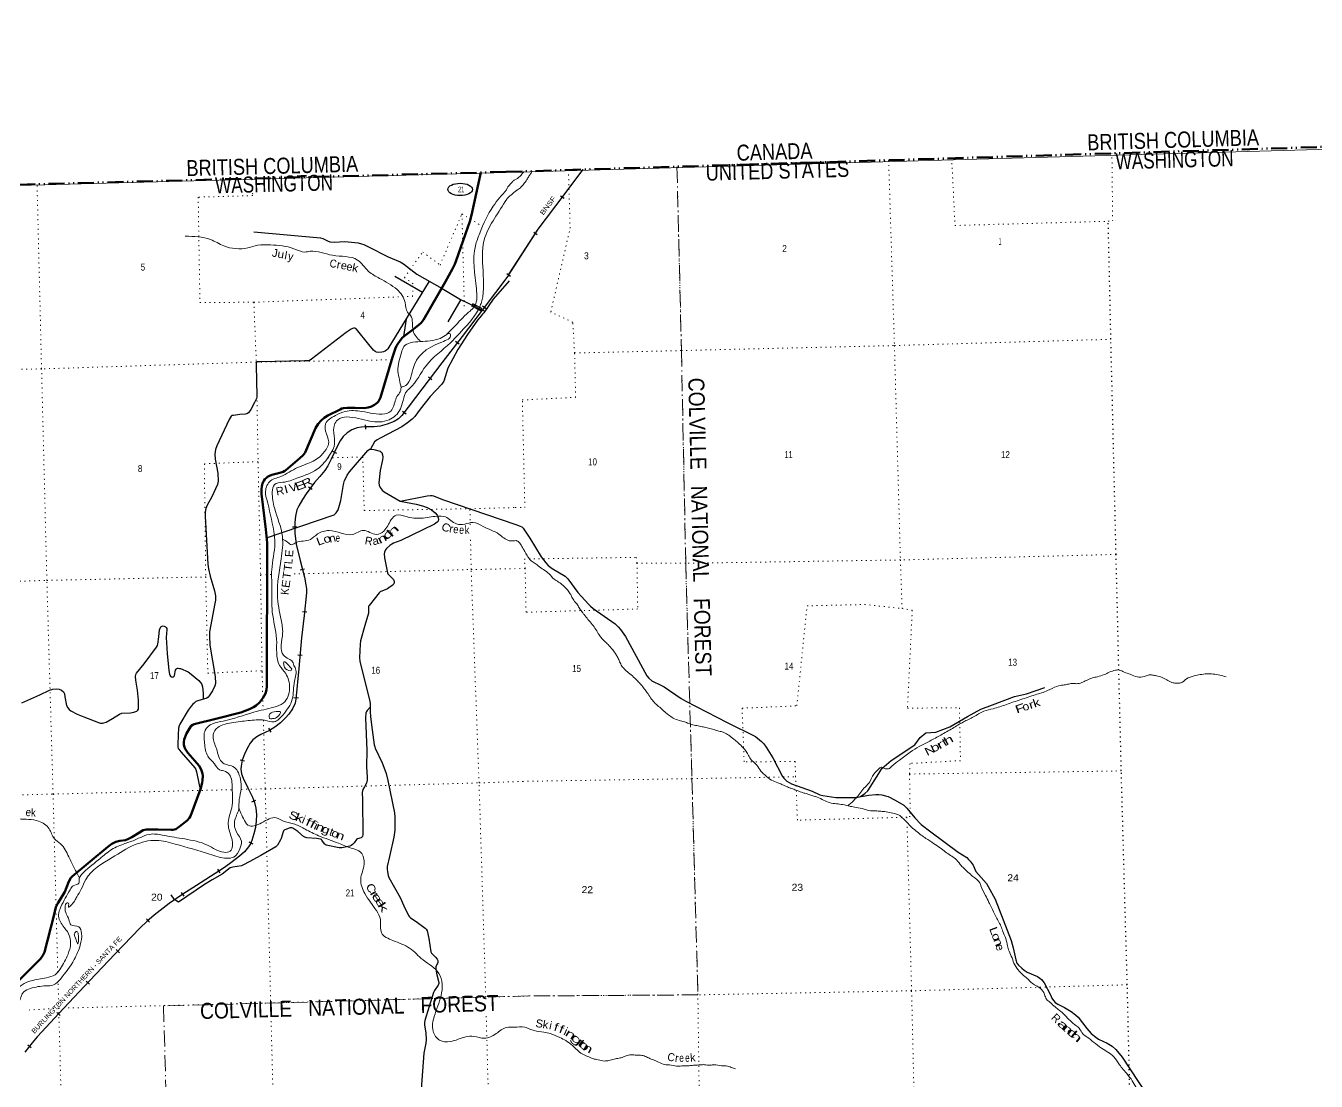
# Model space of a CAD drawing. Header units: feet. Extents: x 485078 to 733631, y 372822 to 564222.
# Drawn here: x 594323 to 626577, y 537221 to 563612 of the extents above; entities that cross this region are included whole.
import ezdxf
from ezdxf.enums import TextEntityAlignment as Align

# ---------------------------------------------------------------- set-up
doc = ezdxf.new("R2010")
doc.units = ezdxf.units.FT
doc.header["$LTSCALE"] = 80
for name, pattern in [('DASH_DOUBLE_DOT', [9.2, 5, -1.2, 0.3, -1.2, 0.3, -1.2]), ('DOT_DASHED', [7.7, 5, -1.2, 0.3, -1.2]), ('DOTTED', [1.5, 0.3, -1.2])]:
    doc.linetypes.add(name, pattern=pattern)
for name, color, linetype, lineweight in [('10', 7, 'DASH_DOUBLE_DOT', 60), ('17', 7, 'Continuous', 25), ('23', 7, 'Continuous', 70), ('29', 7, 'Continuous', 25), ('31', 7, 'Continuous', 13), ('34', 7, 'Continuous', 25), ('39', 7, 'Continuous', 13), ('4', 7, 'Continuous', 13), ('41', 7, 'Continuous', 13), ('44', 7, 'DOT_DASHED', 13), ('6', 7, 'DOTTED', 25), ('7', 7, 'DOTTED', 13)]:
    doc.layers.add(name, color=color, linetype=linetype, lineweight=lineweight)

msp = doc.modelspace()

# ---------------------------------------------------------------- linework, layer by layer
at = {"layer": '10'}
for q in [(636632.78, 560885.48), (576017.77, 559160.43)]:
    msp.add_line((606327.52, 559958.31), q, dxfattribs=at)
at = {"layer": '17'}
msp.add_ellipse((605180.2, 559520.02), major_axis=(309.24, -1), ratio=0.500121, dxfattribs=at)
at = {"layer": '23'}
for points in [[(605697.01, 559941.71), (605466.05, 558876.74), (605417.97, 558721.49), (605082.25, 557744.07), (605047.26, 557655.46), (604991.23, 557534.95), (604801.21, 557203.6)], [(604801.21, 557203.6), (604261.65, 556262.77), (604204.36, 556187.78), (604140.25, 556125.66), (603980.11, 555999.58), (603780.14, 555852.11), (603734.07, 555812.08), (603701.84, 555774.13), (603618.4, 555658.39), (603589.95, 555612.85), (603562.46, 555548.24), (603490.04, 555325.47), (603187.63, 554314.6), (603168.03, 554266.6), (603139.58, 554221.06), (603109.24, 554183.11), (603042.87, 554137.57), (602965.47, 554095.63), (602877.89, 554065.47), (602830.48, 554055.98), (602776.67, 554051.74), (602558.07, 554059.63), (602470.22, 554058.88)], [(602470.22, 554058.88), (602357.94, 554057.93), (602266.33, 554049.33), (602226.51, 554039.84), (602181.09, 554020.46), (601870.06, 553867.77), (601784.67, 553812.15), (601707.85, 553743.66), (601629.17, 553654.66), (601567.82, 553551.35), (601302.39, 552940.38), (601256.55, 552877.64), (601175.04, 552799.05), (600825.8, 552499.5), (600799.54, 552481.07), (600759.72, 552460.2), (600676.15, 552430.41), (600473.38, 552380.51), (600415.32, 552360.15), (600365.29, 552334.97), (600336.84, 552312.2), (600297.97, 552273.3), (600273.36, 552234.59), (600254.36, 552206.89), (600241.08, 552170.84), (600224.57, 552103.62), (600218.33, 552013.35), (600218.12, 551907.04), (600322.69, 551017.19), (600354.61, 550682.02), (600349.17, 547095.12), (600339.42, 547008.93), (600315.03, 546916.76), (600244.42, 546797.66), (600163.33, 546689.07), (600079.89, 546616.96), (600011.62, 546575.22), (599910.7, 546520.82), (599694.55, 546443.75), (599102.95, 546291.73)], [(599102.95, 546291.73), (598532.44, 546145.14), (598496.82, 546129.75), (598460.44, 546104.64), (598411.14, 546043.92), (598340.93, 545914.9), (598282.19, 545766.89), (598273.66, 545701.3), (598274.01, 545641.68), (598280.29, 545601.82), (598304.95, 545531.61), (598369.42, 545432.94), (598550.72, 545232.56), (598655.76, 545104.68), (598704.57, 545016.3), (598739.2, 544914.93), (598750.57, 544854.21), (598742.99, 544744.16), (598730.5, 544678.93), (598686.57, 544519.75), (598436.98, 543850.52), (598411.15, 543804.91), (598359.2, 543743.01), (598167.44, 543591.73), (598069.81, 543524.08), (598001.54, 543508.9), (597959.6, 543506.8), (597629.7, 543517.56), (597340.68, 543513.31), (597258.19, 543501.31), (597164.82, 543441.44), (596976.16, 543322.64), (596890.3, 543281.21), (596812.42, 543251.13), (596674.12, 543228.08), (596575.19, 543203.82), (596476.91, 543152.18), (596374.59, 543078.6), (595489.82, 542348.62), (595451.01, 542304.02), (595396.76, 542210.29), (595296.99, 541954.35), (595183.11, 541766.84), (595121.05, 541670.26), (595077.49, 541573.49), (595027.05, 541359.45), (594790.54, 540447.65), (594751.28, 540366.7), (594688.14, 540282.74), (594513.18, 540109.67), (594035.86, 539624.22)]]:
    msp.add_lwpolyline(points, dxfattribs=at)
at = {"layer": '29'}
for p, q in [((603548.97, 557350.52), (604237.86, 556947.3)), ((605193.59, 556769.32), (604874.55, 556210.95)), ((603829.51, 556277.83), (603767.42, 555842.73))]:
    msp.add_line(p, q, dxfattribs=at)
for points in [[(600023.76, 558456.19), (601688.37, 558307.03), (601749.82, 558292.01), (601797.29, 558270.71), (601865.62, 558234.38), (601925.42, 558213.01), (602034.33, 558204.46), (602296.79, 558216.89), (602633.9, 558184.22), (602713.42, 558163.86), (602776.42, 558141.42), (602889.99, 558088.45), (603377.72, 557837.48), (603681.88, 557705.49), (603766.07, 557656.49), (604100.02, 557403.06), (604730.89, 557042.9)], [(604408.45, 557226.98), (603375.47, 555533.47), (603343.39, 555505.53), (603304.95, 555477.75), (603266.51, 555460.66), (603218.23, 555447.89), (603129.84, 555441.43), (603091.4, 555447.84), (603051.6, 555467.32), (603012.39, 555499.12), (602896.37, 555638.92), (602589.55, 556022.67), (602572.06, 556036.38), (602546.84, 556050.45), (602522.28, 556051.52), (602491.32, 556046.18), (602456.89, 556028.97), (602329.92, 555946.3), (601463.39, 555278.16), (601429.45, 555253.91), (601384.46, 555232.95), (601291.45, 555230.05), (600171.51, 555210.27), (600093.14, 555206.36), (600081.83, 555190.87), (600079.41, 555171.47), (600081.83, 555122.97), (600100.52, 554352.63), (600096.34, 554324.88), (600087.8, 554290.69), (600040.9, 554188.92), (599951.25, 554014.22), (599885.99, 553930.61), (599849.39, 553905.96), (599815.52, 553896.42), (599669.56, 553894.64), (599510.41, 553869.74), (599469.57, 553864.37), (599452.48, 553851.55), (599404.37, 553765.41), (599099, 553112.68), (599065.95, 553016), (599053.14, 552956.17), (599051, 552898.47), (599059.02, 552775.44), (599122.77, 552423), (599130.02, 552225.34), (599111.41, 552141.26), (598975.28, 551835.62), (598859.88, 551623.79), (598824.61, 551541.71), (598808.62, 551452.84), (598806.65, 551340.75), (598876.51, 550152.36), (598891.91, 550036.06), (598934.75, 549846.32), (599041.3, 549485.02), (599065.55, 549358.18), (599060.61, 549247.53), (599049.93, 549168.47), (598915.39, 548456.87), (598911.03, 548351.51), (598922.22, 548125.09), (599058.34, 547339.49), (599061.74, 547167.5), (599045.65, 547104.19), (598986.51, 546985.11), (598907.91, 546853.11), (598884.42, 546827.46), (598844.47, 546802.8), (598619.61, 546735.58), (598572.63, 546712.07), (598527.78, 546677.88), (598500.02, 546650.1), (598457.31, 546596.68), (598384.39, 546497.83), (598176.49, 546151.12), (598157.27, 546110.52), (598137.36, 546049.26), (598130.52, 545881.02), (598122.04, 545628.65), (598125.93, 545577.2), (598134.85, 545543.17), (598147.66, 545519.66), (598196.5, 545457.79), (598385.43, 545244.66), (598549.2, 545059.13), (598571.56, 545016.42), (598590.78, 544956.58), (598603.55, 544876.48), (598684.09, 544510.77)], [(606401.87, 557232.85), (606006.6, 556778.51), (605772.55, 556434.02), (605739.21, 556398.18), (605671.07, 556317.68), (605617.61, 556254.98), (605366.48, 555891.27), (605123.16, 555517.72), (604874.82, 555046.84), (604769.6, 554723.89), (604718.67, 554652.88), (604433.3, 554345.59), (604178.09, 554028.38), (604045.98, 553842.99), (603979.56, 553775.58), (603866.6, 553680.58), (603718.3, 553585.74), (603200.63, 553309.45), (603106.35, 553261.74), (603068.99, 553235.02), (603041.94, 553205.61), (602940.97, 553028.64)], [(604730.96, 557040.87), (605190.95, 556770.87), (605800.2, 556474.72)], [(600342.52, 550808.99), (602034.44, 551384.44), (602083.45, 551430.39), (602127.77, 551506.62), (602195.21, 551743.44), (602263.75, 552138.2), (602292.73, 552242.42), (602318.36, 552297.98), (602356.79, 552374.91), (602413.65, 552456.39), (602872.53, 552992.13), (602915.23, 553021.33), (602947.27, 553027.74), (603023.6, 553016.79), (603180.81, 552974.82), (603199.26, 552961.5), (603220.61, 552937.99), (603239.83, 552884.57), (603248.37, 552826.87), (603240.29, 552757.9), (603177.91, 552488.84), (603147.15, 552180.21), (603154.41, 552123.82), (603184.31, 552063.99), (603230.22, 552003.09), (603277.55, 551961.32), (603681.78, 551726.13)], [(603683.81, 551726.19), (604079.08, 551646.63), (604238.19, 551607.75), (604359, 551565.73), (604462.42, 551505.18), (604554.24, 551432.53), (604603.36, 551374.83), (604630.24, 551310.46), (604641.8, 551263.71), (604630.9, 551225.45), (604607.63, 551199.6), (604536.04, 551151.82), (603694.51, 550744.59), (603516.54, 550674.61), (603468.33, 550649.34), (603419.21, 550615.15), (603342.56, 550541.98), (603314.57, 550506.17), (603292.15, 550449.54), (603284.68, 550405.73), (603287.06, 550311.58), (603365.93, 549929.22), (603375.97, 549909.42), (603383.98, 549896.07), (603500.1, 549783.32), (603513.71, 549764.11), (603522.79, 549742.21), (603527.59, 549720.31), (603527.06, 549697.34), (603523.32, 549661.54), (603517.98, 549646.58), (603504.88, 549631.62), (603482.74, 549612.39), (603397.32, 549554.69), (603366.17, 549536.46), (603184.31, 549456.93), (603171.5, 549448.39), (603158.8, 549435.25), (602901.89, 549116.62), (602894.41, 549104.87), (602890.39, 549087.28), (602892.28, 548958.49), (602885.44, 548923.15), (602793.93, 548614.77), (602691, 548229.26), (602679.09, 548147.79), (602661.1, 547816.84), (602670.36, 547718.33), (602920.45, 546721.45), (602929.11, 546649.01), (602926.98, 546467.37), (602934.78, 546331.13), (602983.81, 546011.11)], [(603683.81, 551726.19), (604357.84, 551859.26), (604438.93, 551868.46), (604478.44, 551865.26), (604509.8, 551855.6), (604739.46, 551763.1), (606569.39, 551144.7)], [(606569.39, 551144.7), (606682.29, 551103.45), (606718.6, 551079.94), (606752.77, 551045.75), (606922.93, 550803.24), (607203.72, 550336.04), (607318.68, 550184.57), (607380.61, 550118.33), (607478.46, 550044.51), (607803.44, 549849.07), (607837.61, 549819.16), (607872.41, 549781.82), (608118.86, 549441.69), (608386.44, 549146.03), (608441.96, 549099.02), (608508.76, 549039.64), (609054.22, 548660.54), (609131.73, 548584.02), (609187.26, 548515.64), (609312.8, 548342.68), (609579.04, 547849.91)], [(595772.59, 546333.42), (596143.48, 546186.37), (596188.33, 546175.69), (596238.44, 546173.96), (596275.89, 546179.96), (596329.28, 546199.19), (596493.97, 546288.73), (596668.82, 546400.07), (596726.67, 546421.05), (596943.03, 546429.4), (597025.45, 546447.08), (597095.93, 546474.86), (597127.14, 546497.54), (597140.77, 546526.14), (597143.63, 546745.01), (597115.43, 546997.26), (597073.2, 547245.05), (597064.97, 547341.38), (597071.37, 547388.39), (597087.88, 547421.61), (597278.77, 547660.01), (597593.56, 548078.17), (597613.79, 548119.22), (597622.33, 548149.14), (597650.25, 548334.92), (597666.95, 548511.54), (597679.99, 548550.88), (597701.35, 548578.66), (597733.38, 548600.03), (597752.6, 548604.31), (597777.55, 548599.81), (597812.39, 548582.94), (597835.39, 548563.03), (597844.43, 548542.34), (597844.43, 548514.56), (597830.97, 548317.93), (597855.87, 547913.75), (597895.49, 547491.77), (597918.1, 547398.02), (597926.1, 547372.9), (597941.59, 547348.87), (597965.39, 547329.82), (597990.17, 547326.96), (598007.79, 547331.77), (598027.54, 547346.19), (598037.18, 547364.31), (598065.21, 547502.8), (598080.93, 547526.76), (598098.01, 547538.51), (598118.3, 547547.06), (598133.25, 547547.06), (598167.15, 547544.25), (598187.7, 547538.51), (598384.17, 547455.17), (598417.62, 547434.14), (598644.35, 547242.36), (598683.68, 547201.42), (598696.5, 547183.25), (598721.05, 547138.38), (598738.38, 547085.17), (598755.49, 546927.75), (598760.31, 546775.22)], [(609579.04, 547849.91), (609846.08, 547355.64), (609894.11, 547299.73), (609969.31, 547235.05), (610215.78, 547117.07), (610278.5, 547081.76), (610705.61, 546786.87), (610817.82, 546720.07), (611852.19, 546189.81), (612561.31, 545837.75), (612663.88, 545759.01), (612715.13, 545716.27), (612770.65, 545656.43), (612829.99, 545576.48), (612993.61, 545306.64), (613236.19, 544835.85), (613268.34, 544799.02), (613347.24, 544724.73), (613460.26, 544654.53), (613975.43, 544473.2), (614169.41, 544380.69), (614244.13, 544361.39), (614569.4, 544314.47), (614723.59, 544311.24), (615041.78, 544315.51), (615110.86, 544323.11), (615393.72, 544372.92), (615570.32, 544389.24), (615644, 544390.31), (615718.99, 544380.53), (615814.84, 544360.39), (615882.11, 544337.95), (616054.36, 544246.82), (616266.5, 544119.98), (616348.72, 544048.4), (616545.27, 543806.87), (616704.86, 543635.97), (616943.25, 543455.35), (617632.14, 542947.68), (617841.46, 542811.12), (617890.58, 542766.25), (617927.1, 542726.94), (617999.49, 542623.07), (618070.52, 542467.1), (618332.63, 542165.77), (618377.58, 542090.9), (618551.3, 541768.6), (618949.22, 540742.54), (619006.42, 540552.39)], [(615185.39, 544336.23), (615296.97, 544414.88), (615367.46, 544483.87), (615642.27, 544917.37), (615721.07, 545040.94), (615951.41, 545239.95), (616547.46, 545634.59), (616678.8, 545816.97), (616820.23, 545932.76), (617066.72, 545946.05), (617420.29, 546079.01), (617860.75, 546341.63), (618192.11, 546524.97), (618489.11, 546631.4), (619038.67, 546840.02), (619333.65, 546910.09), (619792.28, 547063.74)], [(594226.33, 546678.01), (594675.38, 546883.46), (594917.7, 547002.68), (594997.78, 547025.12), (595083.2, 547029.39), (595153.67, 547020.85), (595215.6, 546999.48), (595262.59, 546958.87), (595286.08, 546907.59), (595300.6, 546830.86), (595343.83, 546615.5), (595369.36, 546557.13), (595407.83, 546512.09), (595449.44, 546481.27), (595603.69, 546400.39), (595772.59, 546333.42)], [(602928.21, 546572.35), (602852.81, 546490.7), (602835.15, 546463.1), (602820.2, 546420.36), (602812.16, 546303.25), (602845.83, 545492.39), (602842.4, 545087.38), (602858.64, 544813.4), (602859.19, 544747.74), (602839.42, 544674.5), (602785.47, 544581.6), (602749.73, 544518.51), (602733.23, 544440.38), (602736.89, 544260.3), (602746.24, 543385.97), (602735.85, 543339.99), (602723.03, 543320.76), (602708.21, 543307.92), (602614.12, 543284.43), (602590.14, 543263.98), (602533.97, 543183.38), (602490.26, 543136.98), (602458.23, 543115.61), (602419.21, 543099.05), (602223.32, 543057.92), (602182.75, 543055.78), (602157.34, 543056.98), (601834.66, 543126.3), (601808.5, 543137.52), (601791.9, 543153.61), (601724.68, 543249.17), (601712.4, 543263.6), (601690.92, 543274.15), (601591.29, 543287.44), (601346.16, 543309.55), (601319.46, 543314.89), (601294.58, 543323.31), (601267.14, 543337.33), (601124.12, 543464.1), (601000.21, 543546.74), (600970.85, 543557.96), (600955.07, 543560.39), (600929.21, 543557.96), (600908.38, 543551.02), (600795.2, 543508.28), (600778.65, 543498.13), (600765.28, 543479.93), (600752.49, 543454.86), (600708.72, 543291.38), (600693.34, 543257.16), (600610.48, 543124.7), (600594.47, 543105.46), (600569.31, 543081.45), (600197.45, 542868.13), (599904.89, 542707.74), (599766.41, 542627.33), (599711.69, 542606.94), (599497.34, 542571.77), (599432, 542552.2), (599231.41, 542400.14), (598979.32, 542254.65), (598790.26, 542138.25), (598140.67, 541696.91), (598050.52, 541754.39), (598030.23, 541774.69), (597953.08, 541877.33)], [(602983.81, 546011.11), (603033.76, 545631.84), (603043.38, 545581.63), (603054.59, 545549.1), (603232.32, 545177.73), (603274.01, 545073.04), (603327.4, 544914.91), (603375.68, 544740.56), (603540.95, 543931.91), (603550.33, 543824.49), (603545.22, 543500.25), (603525.57, 543325.73), (603417.49, 542836.68), (603358.39, 542592), (603355.15, 542525.83), (603360.49, 542452.1), (603376.51, 542363.42), (603393.43, 542315.66), (603680.41, 541817.91), (603774.22, 541604.02), (603887.96, 541366.54), (603911.45, 541334.49), (603941.55, 541305.23), (604080.13, 541212.1), (604308.66, 541048.14), (604332.15, 541020.36), (604352.63, 540981.16), (604393.14, 540787.99), (604446.4, 540457.28), (604463.28, 540425.61), (604565.77, 540321.31), (604603.36, 540274.58), (604622.58, 540236.12), (604618.31, 540189.1), (604573.46, 540084.39), (604570.21, 540052.17), (604569.19, 540020.29), (604597.82, 539882.91), (604644.33, 539691.94), (604645, 539664.49), (604626.34, 539620.56), (604538.22, 539489.26), (604514.57, 539441.15), (604300.1, 538742.41), (604287.29, 538682.58), (604287.06, 538630.76), (604319.92, 538423.19), (604332.14, 538259.47), (604325.81, 538172.32), (604269.05, 537917.59), (604204.2, 537020.84)], [(619006.42, 540552.39), (619073.66, 540253.23), (619095.01, 540176.3), (619137.73, 540120.74), (619223.15, 540043.81), (619278.67, 540001.07), (619351.2, 539950.77), (619611.81, 539838.66), (619671.61, 539800.2), (619710.8, 539764.66), (619778.38, 539680.53), (619935.03, 539377.97), (619966.31, 539295.88), (620011.15, 539238.18), (620056.23, 539192.75), (620122.2, 539148.43), (620288.56, 539060.57), (620451.07, 538964.66), (620562.11, 538883.45), (620629.98, 538817.83), (620842.09, 538540.14), (620952.92, 538415.47), (621034.06, 538342.81), (621133, 538270.9), (621354.39, 538171.86), (621478.47, 538094.83), (621572.22, 538013.73), (621728.97, 537819.34), (622528.92, 536603.34)]]:
    msp.add_lwpolyline(points, dxfattribs=at)
at = {"layer": '31'}
for p, q in [((605495.18, 556665.54), (605719.42, 556555.02)), ((605590.72, 556576.65), (605590.89, 556577)), ((605719.42, 556555.02), (605686.25, 556487.75))]:
    msp.add_line(p, q, dxfattribs=at)
msp.add_lwpolyline([(605686.25, 556487.75), (605462.02, 556598.27), (605495.18, 556665.54)], dxfattribs=at)
msp.add_lwpolyline([(605472.73, 556601.9), (605498.81, 556654.82), (605708.7, 556551.38), (605682.61, 556498.46)], close=True, dxfattribs=at)
at = {"layer": '34'}
for p, q in [((607691.99, 559363.99), (607780.41, 559297.54)), ((607017.69, 558453.32), (607108.85, 558390.67)), ((606350.13, 557415.4), (606438.55, 557348.95)), ((605739.32, 556612.06), (605827.74, 556545.6)), ((605067.28, 555724.42), (605155.01, 555657.06)), ((604387, 554833.35), (604475.2, 554766.61)), ((603742.05, 553976.8), (603830.25, 553910.05)), ((602806.55, 553636.51), (602813.15, 553526.09)), ((601989.66, 552972.62), (602088.9, 552923.76)), ((601390.42, 552086.97), (601479.63, 552021.58)), ((600990.42, 551084.16), (601101.03, 551084.98)), ((601182.54, 550006.78), (601289.86, 550033.56)), ((601235.81, 548966.61), (601345.85, 548955.44)), ((601122.37, 547886.21), (601232.52, 547876.2)), ((601025.57, 546818.56), (601135.69, 546808.19)), ((600391.69, 546044.88), (600449.48, 545950.56)), ((599679.04, 545253.3), (599787.15, 545229.95)), ((599970.66, 544209.67), (600075.09, 544246.11)), ((599898.51, 543203.42), (599999.58, 543158.47)), ((599111.01, 542520.37), (599171.06, 542427.48)), ((598209.86, 541936.92), (598272.21, 541845.56)), ((597337.83, 541280.54), (597410.85, 541197.46)), ((596584.45, 540511.45), (596664.04, 540434.63)), ((595833.77, 539725.95), (595914.38, 539650.21)), ((595102, 538941.85), (595183.04, 538866.58)), ((594370.73, 538131.84), (594459.47, 538065.8))]:
    msp.add_line(p, q, dxfattribs=at)
for points in [[(606397.86, 557388.67), (607127.92, 558529.76), (607779.55, 559387.93), (608174.12, 559907.73), (608251.55, 560017.26)], [(606403.19, 557407.36), (607128.82, 558529.13), (607780.43, 559387.26), (608175.01, 559907.08), (608252.45, 560016.63)], [(606394.44, 557383.48), (606063.79, 556943.55), (605733.14, 556503.62), (605229.53, 555842.23), (604723.24, 555182.89), (604224.55, 554523.87), (603725.41, 553864.34), (603637, 553779.59), (603529.2, 553715.05), (603355.44, 553646.22), (603176.46, 553601.83), (603034.74, 553584.56), (602819.37, 553579.96), (602712.13, 553573.55), (602606.23, 553555.99), (602476.46, 553509.04), (602357.64, 553432.6), (602255.96, 553339.91), (602179.15, 553231.52), (602108.26, 553089.88), (602038.31, 552947.82), (601956.04, 552776), (601872.1, 552604.82), (601800.45, 552493.19), (601668.57, 552342.1), (601536.95, 552190.11), (601332.45, 551911.11), (601236.46, 551765.81), (601146.15, 551610.79), (601100.71, 551509.09), (601060.08, 551351.28), (601044.23, 551190.4), (601046.24, 550920.76), (601079.9, 550652.6), (601183.31, 550239.99), (601286.67, 549825.81), (601325.95, 549629.99), (601338.11, 549531.83), (601338.07, 549433.52), (601280.83, 548869.56), (601217.94, 548305.61), (601148.45, 547541.19), (601076.44, 546776.4), (601054.94, 546675.55), (600990.12, 546533.45), (600898.46, 546400.38), (600818.36, 546307.49), (600688.25, 546185.72), (600549.47, 546074.46), (600414.43, 545991.72), (600197.3, 545890.84), (600093.65, 545831.93), (600000.25, 545755.69), (599933.51, 545675.81), (599856.3, 545543.44), (599792.01, 545400.29), (599734.54, 545251.64), (599702.1, 545101.42), (599700.91, 545025.6), (599718.2, 544910.35), (599753.91, 544797.06), (599873.23, 544559.91), (599990.97, 544325.11), (600038.86, 544187.86), (600072.83, 544046.77), (600087.71, 543886.78), (600082.46, 543726.71), (600060.94, 543564.63), (600025.25, 543403.61), (599973.32, 543237.24), (599937.96, 543157.76), (599892.99, 543081.14), (599789.2, 542953.8), (599668.01, 542846.37), (599479.75, 542703.59), (599288, 542566.68), (598593.05, 542117.33), (598244.45, 541894.42), (597902.33, 541660.98), (597528.56, 541371.99), (597351.29, 541216.21), (597181.95, 541051.85), (596548.74, 540395.84), (595920.88, 539735.11), (595262.87, 539034.84), (594608.68, 538330.45), (594478.43, 538180.72), (594301.46, 537942.93)]]:
    msp.add_lwpolyline(points, dxfattribs=at)
at = {"layer": '34', "lineweight": 13}
msp.add_lwpolyline([(608251.55, 560017.26), (608174.12, 559907.73), (607779.55, 559387.93), (607127.92, 558529.76), (606402.27, 557407.96)], dxfattribs=at)
at = {"layer": '39'}
for points in [[(606338.86, 559513.18), (606371.46, 559580.99), (606409.37, 559625.88), (606451.29, 559674.85), (606485.27, 559709.59), (606545.36, 559758.76), (606609.64, 559793.82), (606687.7, 559863.4), (606747.56, 559934.81), (606771.99, 559971.75)], [(606343.71, 559275.54), (606408.27, 559344.85), (606478.38, 559402.21), (606544.41, 559463.57), (606616.62, 559512.87), (606704.78, 559582.56), (606768.64, 559658.06), (606848.32, 559766.07), (606899.97, 559849.52), (606941.73, 559912.64), (606963.59, 559947.24), (606972.89, 559978.09)], [(606338.86, 559513.18), (606007.09, 559100.75), (605668.44, 558426.94), (605562.55, 558111.32), (605585.36, 557032.4), (605545.57, 556612.73), (605337.12, 556400.57), (604913.27, 555968.34), (604847.65, 555898.41), (604910.06, 555919.69), (604936.95, 555887.73), (604719.39, 555703.92), (603994.15, 555017.66), (603768.64, 554592.75), (603706.37, 554563.37), (603693.43, 554492.29), (603622.51, 554377.72), (603506.32, 554072.06), (603425.31, 553955.31), (603300.56, 553908.7), (602724.33, 553970.07), (602307.28, 553967.11), (602060.05, 553865.26), (601814.33, 553659.43), (601836.99, 553404.66), (601892.11, 553146.37), (601827.36, 553016.52), (601662.71, 552828.72), (601325.63, 552646.99), (601114.42, 552564.54), (600697.02, 552343.01), (600413.8, 552208.75), (600314.87, 551930.14), (600343.95, 551770.09), (600520.28, 550977.31), (600547.8, 550676.04), (600470.26, 550010.58), (600472.43, 549604.62), (600484.7, 548947.71), (600591.55, 548277.19), (600667.82, 547618.31), (600819.24, 547412.24), (600890.9, 547251.42), (600873.82, 546836.02), (600759.17, 546674.16), (600523.98, 546573.09), (600019.86, 546447.33), (599258.09, 546226.66), (598986.62, 546158.76), (598808.52, 545996.05), (598791.82, 545675.83), (598872.43, 545349.11), (599037.75, 545159.47), (599163.89, 545009.68), (599271.73, 544981.08), (599415.21, 544882.2), (599481.59, 544559.3), (599474.09, 544059.01), (599409.12, 543835.2), (599382.17, 543638.33), (599469.21, 543291.47), (599488.65, 543105.5), (599434.21, 542975), (599276.74, 542946.08), (598864.6, 543121.53), (598294.81, 543278.19), (597778.89, 543364.86), (597456.27, 543400.04), (597040.27, 543248.83), (596763.95, 543151.83), (596429.45, 542986.94), (596138.59, 542754.14), (595717.98, 542389.28), (595659, 542287.06), (595650.85, 542173.53), (595510.22, 542108.43), (595428.93, 542007.87), (595199.37, 541582.9), (595142.37, 541381.62), (595252.26, 541103.85), (595391.33, 540909.72), (595444.28, 540659.5), (595377.96, 540397.19), (595187.81, 540035.64), (595052.77, 539881.54), (594839.36, 539809.17), (594453.92, 539729.92), (594388.55, 539710.83), (594184.95, 539594.44), (594018.14, 539400.77), (593914.62, 539064.95)], [(606343.71, 559275.54), (606036.77, 558791.42), (605797.97, 558315.67), (605743.72, 557591.87), (605720.22, 556730.88), (605678.88, 556610.3), (605206.98, 555965.08), (604940.43, 555687.32), (604326.67, 555112.24), (603921.3, 554548.69), (603851.56, 554482.75), (603756.51, 554242.23), (603567.7, 553865.26), (603402.87, 553758.56), (602925.05, 553724.31), (602350.07, 553830.26), (602120.38, 553761.67), (602035.51, 553634.73), (602028.75, 553091.93), (601948.55, 552929.22), (601663.2, 552567.51), (601100.84, 552297.02), (600750.21, 552196.07), (600538.54, 552139.93), (600485.12, 551950.73), (600536.53, 551556.71), (600737.32, 550841.16), (600704.52, 550281.73), (600612.78, 549385.19), (600704.68, 548758.97), (600742.96, 548421.43), (600762.62, 547872.99), (600891.83, 547779.95), (600988.26, 547708.64), (601013.61, 547648.31), (601066.29, 547536.14), (601037.2, 547220.9), (600984.31, 546771.02), (600746.34, 546377.02), (600532.31, 546210.76), (600290.67, 546247.27), (600077.87, 546255.92), (599687.71, 546215.06), (599248.39, 546129.66), (599083.28, 546035), (599003.72, 545835.24), (599087.89, 545536.94), (599254.14, 545177.21), (599382.61, 545126.68), (599535.51, 545068.45), (599637.11, 544932.43), (599695.76, 544471.71), (599652.03, 544191.54), (599644.82, 544023.35), (599540.78, 543717.89), (599589.97, 543451.41), (599711.44, 543220.54), (599672.2, 543031.57), (599521.85, 542826.6), (599348.19, 542797.41), (598917.13, 542895.61), (598060.07, 543150.8), (597584.58, 543242.18), (597037.73, 543127.87), (596482.15, 542816.99), (595823.42, 542265.47), (595710.25, 542018.58), (595598.05, 541832.46), (595445.96, 541611.26), (595389.9, 541573.89), (595386.19, 541671.02), (595357.7, 541678.65), (595302.98, 541564.35), (595334.07, 541406.92), (595401.43, 541260.21), (595450.25, 541131.42), (595645.53, 541081.99), (595717.22, 540919.15), (595683.86, 540624.98), (595532.21, 540262.04), (595186.27, 539774.39), (595018.7, 539627.86), (594826.71, 539604.45), (594432.18, 539536.24), (594272.4, 539453.56), (594159.23, 539206.68), (593998.53, 538665.39), (593982.21, 538322.9), (593844.81, 538071.57), (593477.18, 537581.74), (593446.05, 537477.76)], [(598306.06, 558350.12), (598937.34, 558267.37), (599270.21, 558108.84), (599874.58, 558060.08), (600120.56, 558122.86), (600440.39, 558132.18), (601025.31, 558036.53), (601298.13, 557953.95), (601427.43, 557972.28), (601990.15, 557872.21), (602613.94, 557754.92), (602892.27, 557471.97), (603164.68, 557296.23), (603387.65, 557168.29), (603602.99, 557013.89), (603805.01, 556693.23), (603865.96, 556449.21), (603938.23, 556369.41), (604003.71, 555981.7), (604190.58, 555717.48)], [(604845.76, 555895.44), (604683.36, 555796.48), (604427.25, 555733.53), (604188.59, 555715.42)], [(604188.62, 555713.4), (603933.94, 555684.9), (603773.59, 555589.11), (603713.36, 555442.32), (603626.3, 554975.15), (603664.55, 554755.06), (603703.43, 554561.23)], [(588930.79, 553837.86), (588882.67, 553460.43), (588849.73, 553141.96), (588976.05, 552749.18), (589025.36, 552359.18), (589038.06, 551978.69), (589001.03, 551662.19), (589199.08, 551337.41), (589467.76, 551143.4), (589581.46, 550894.18), (589849.85, 550483.49), (590087.07, 550118.85), (590334.62, 549975.11), (590515.91, 549682.46), (590856.95, 549287.14), (591001.74, 549113.35), (591186.88, 548715.47), (591451.17, 548424.18), (591637.33, 548200.45), (591763.88, 547910.95), (591794.71, 547419.39), (591696.37, 547018.85), (591650.06, 546187.86), (591680.61, 545945.37), (591838.9, 545577.41), (592504.25, 544816.87), (592840.52, 544579.42), (593032.97, 544343.65), (593242.7, 544278.25), (593453.53, 544150.11), (593763.93, 543885.91), (594138.41, 543780.71), (594643.67, 543724.24), (594908.26, 543532.18), (595036.1, 543285.22), (595188.18, 543158.13), (595396.41, 542829.47), (595530.75, 542558.31), (595661.09, 542298.25)], [(600737.4, 550777.18), (600865.32, 550701.52), (600965.72, 550634.33), (601078.11, 550692.88), (601257.78, 550726.22), (601435.24, 550769.64), (601615.17, 550904.23), (601903.29, 550989.98), (602202.11, 550926.06), (602484.2, 550892.23), (602765.96, 550994.08), (603085.67, 550894.05), (603268.57, 550974.01), (603457.97, 551262.65), (603583.55, 551378.12), (603827.21, 551341.64), (604210.72, 551299.36), (604600.73, 551348.31), (604809.66, 551329.48), (605090.1, 551157.94), (605294.76, 551151.19), (605500.61, 551193.05), (605757.58, 551089.97), (606147.7, 550899.98), (606407.76, 550736.19), (606581.26, 550737.38)], [(606581.26, 550737.38), (606598.06, 550733.72), (606687.09, 550652.38), (606756.99, 550535.87), (606806.4, 550447.44), (606872.21, 550336.96), (606935.74, 550250.71), (607033.39, 550185.04), (607129.12, 550111.27), (607261.45, 550013.63), (607408.03, 549906.04), (607528.63, 549771.88), (607579.49, 549738.06), (607697.43, 549664.53), (607762.68, 549606.6), (607862.68, 549510.64), (607932.44, 549408.28), (607971.66, 549327.84), (608041.49, 549219.42), (608109.03, 549135.23), (608172.71, 549034.83), (608234.28, 548942.49), (608277.25, 548890.39), (608375.52, 548766.1), (608477.81, 548643.88), (608572.09, 548515.51), (608654.32, 548378.92), (608719.85, 548294.71), (608791.31, 548222.7), (608877.02, 548140.73), (608993.56, 548008.55), (609069.44, 547900.2), (609118.78, 547817.84), (609166.39, 547709.18), (609224.09, 547600.62), (609303.82, 547510.51), (609420.02, 547410.67), (609546.48, 547294.78), (609640.37, 547202.79), (609722.13, 547112.69), (609802.05, 547004.38), (609875.82, 546904.09), (609964.02, 546777.67), (610056.06, 546669.49), (610170.24, 546569.63), (610294.66, 546455.73), (610390.4, 546379.94), (610506.39, 546300.32), (610652.44, 546243.27), (610790.18, 546208.36), (610891.63, 546167), (611027.41, 546126), (611165.07, 546099.18), (611288.6, 546070.19), (611420.26, 546037.24), (611560.02, 546002.36), (611675.52, 545969.23), (611774.84, 545937.95), (611892.72, 545870.49), (611965.99, 545818.71), (612031.18, 545766.85), (612127.03, 545680.95), (612255.6, 545556.99), (612390.92, 545366.38), (612456.71, 545257.92), (612562.8, 545157.97), (612667.37, 545011.51), (612800.15, 544871.42), (612963.04, 544749.85), (613117.27, 544682.78), (613220.72, 544643.46), (613295.82, 544609.9), (613389.18, 544568.45), (613466.28, 544536.93), (613569.68, 544501.65), (613713.69, 544446.6), (613798.81, 544421.23), (613916.37, 544384.09), (614023.81, 544348.86), (614104.88, 544323.45), (614265.31, 544244.31), (614413.38, 544187.27), (614589.46, 544156.82), (614739.15, 544138.22), (614935.57, 544093.84), (615075.25, 544067.04), (615279.71, 544026.79), (615435.72, 543983.99), (615520.56, 543984.91), (615664.13, 543972.3), (615789.43, 543967.59)], [(600973.05, 547532.11), (600861.72, 547647.83), (600779.61, 547711.28), (600773.1, 547620.05), (600898.93, 547488.47), (600955.58, 547491.43), (600973.1, 547532.22)], [(624326, 547334.82), (624004.1, 547400.09), (623840.4, 547406.41), (623676.97, 547386.46), (623525.79, 547354.5), (623336.67, 547279.68), (623202.3, 547185.23), (623117.57, 547174.21), (623071.11, 547173.71), (622969.9, 547192.83), (622713.98, 547323.51), (622586.34, 547358.53), (622487.15, 547377.67), (622376.07, 547374.45), (622277.43, 547341.04), (622103.82, 547329.06), (621931.4, 547395.94), (621779.31, 547450.91), (621651.5, 547502.1), (621562.66, 547497.1), (621405.61, 547446.88), (621276.94, 547386.87), (621113.85, 547334.56), (620970.75, 547302.7), (620836, 547244.63), (620715.38, 547188.75), (620586.37, 547161.07), (620477.23, 547165.96), (620362.28, 547146.53), (620253.39, 547127.16), (620096.17, 547093.12), (619860.91, 546987.47), (619556.95, 546883.11), (619196.57, 546763.98), (618834.22, 546640.79), (618506.04, 546534.15), (618268.32, 546470.93), (618013.19, 546332.73), (617759.98, 546204.65), (617486.92, 546044.01), (617191.69, 545877.07), (616922.55, 545726.58), (616655.33, 545586.22), (616430.49, 545450.36), (616163.88, 545251.38), (615973.57, 545097.7), (615883.34, 545032.03), (615774.1, 545047.03), (615701.08, 545074.54), (615634.95, 545023.29), (615489.29, 544849.87), (615418.05, 544707.58), (615302.26, 544574.92), (615192.45, 544450.41), (615092.81, 544319.95), (615020.89, 544242.34), (614948.89, 544172.83), (614906.85, 544135.98), (614873.23, 544107.58)], [(600407.58, 546367.07), (600425.56, 546409.47), (600584.59, 546464.74), (600686.04, 546454.26), (600623.26, 546337.81), (600492.5, 546287.05), (600411.3, 546297.86), (600408.05, 546368.68)], [(599648.34, 544053.9), (599812.47, 543700.1), (599876.57, 543624.21), (600215.79, 543682.45), (600582.2, 543807.96), (600782.24, 543718.11), (601044.75, 543645.49), (601308.15, 543522.26), (601643.11, 543359.71), (602142.6, 543169.5), (602458.61, 543049.16), (602699.49, 542939.73), (602779.43, 542651.48), (602694.94, 542269.4), (602798.4, 541910.66), (603087.29, 541486.13), (603186.35, 541263), (603214.4, 540931.37), (603497.25, 540737.58), (603917.78, 540546.07), (604252.97, 540253.93), (604649.75, 539914.2), (604729.31, 539648.22), (604701.88, 539362.25), (604532.76, 538839.05), (604502.65, 538474.06), (604666.62, 538245.92), (604928.46, 538211.76), (605325.38, 538329.67), (605517.58, 538340.94), (605785.72, 538294.74), (606077.35, 538410.92), (606342.04, 538563.1), (606522.19, 538568.1), (606797.58, 538570.61), (606923.1, 538523.98)], [(615789.43, 543967.59), (615953.47, 543928.92), (616123.62, 543886.28), (616184.6, 543850.54), (616258.01, 543784.62), (616329.41, 543718.67), (616431.62, 543604.53), (616570.27, 543482.7), (616706.75, 543375), (616822.75, 543293.36), (617013.99, 543166.03), (617180.81, 543054.61), (617305.05, 542958.91), (617433.28, 542867.29), (617561.47, 542779.71), (617680.09, 542641.49), (617765.92, 542547.4), (617872, 542449.48), (617998.4, 542339.64), (618169.77, 542179.75), (618198.85, 542103.24), (618310.45, 541863.86), (618397.09, 541692.94), (618461.04, 541566.26), (618564.28, 541353.07), (618628.19, 541230.44), (618698.31, 541093.71), (618744.08, 540966.84), (618816.64, 540789.71), (618863.03, 540604.21), (618900.8, 540469.16), (618975.28, 540302.16), (619041.74, 540129.01), (619156.53, 539970.53), (619264.75, 539860.5), (619382.95, 539762.71), (619478.88, 539668.72), (619604.92, 539593.25), (619678.15, 539545.52), (619786.84, 539391.02), (619836.59, 539270.25), (619924.27, 539192.35), (620050.74, 539076.45), (620156.62, 538996.72), (620424.01, 538734.76), (620572.76, 538613.04), (620654.3, 538543.16), (620744.66, 538402.61), (620852.57, 538322.9), (621009.42, 538199.25), (621215.04, 538047.81), (621369.6, 537950.41), (621518.31, 537832.73), (621643.37, 537658.19), (621727.35, 537547.9), (621841.93, 537409.64), (621981.17, 537231.2), (622075.84, 537064.42), (622174.24, 536928), (622284.95, 536773.52), (622383.54, 536618.91), (622455.06, 536540.83), (622593.82, 536408.9), (622788.92, 536297.78), (622953.11, 536244.97), (623117.26, 536196.19), (623296.01, 536103.1), (623428.9, 535952.9), (623559.83, 535796.62), (623709.26, 535610.21), (623921.6, 535396.17), (624019.97, 535261.77), (624153.37, 535063.06), (624252.04, 534900.36), (624254.14, 534892.3), (624335.48, 534648.55), (624410.32, 534447.18), (624511.37, 534250.14), (624709.2, 533878.25), (624814.4, 533671.15), (624866.04, 533562.53), (624908.05, 533409.33), (624954.71, 533197.55), (624968.58, 533029.9), (624981.07, 532801.58), (624983.53, 532567.08), (624989.6, 532373.06), (624994.05, 532140.61), (625020.15, 531962.98), (625032.38, 531758.92), (625039.99, 531611.41)], [(595606.15, 540679.96), (595550.59, 540835.4), (595539.09, 540914.19), (595598.95, 540965.8), (595639.35, 540855.09), (595641.29, 540743.75), (595618.54, 540654.28), (595605.94, 540680.39)], [(606923.1, 538523.98), (607028.47, 538489.26), (607271.38, 538443.36), (607433.34, 538410.74), (607670.76, 538310.19), (607823.04, 538237.02), (607985.97, 538111.41), (608102.25, 538003.49), (608228.55, 537903.77), (608360.5, 537842.52), (608492.42, 537785.31), (608632.13, 537754.47), (608790.01, 537725.84), (608896.94, 537739.12), (609031.94, 537772.93), (609150.89, 537796.45), (609259.67, 537825.93), (609352.19, 537865.34), (609487.38, 537880.95), (609624.87, 537870.3), (609750.22, 537861.54), (609861.8, 537816.24), (609983.57, 537762.97), (610101.26, 537713.69), (610253.48, 537646.6), (610411.27, 537626.06), (610589.35, 537597.65), (610767.04, 537605.63), (610906.4, 537609.16), (611047.7, 537620.79), (611178.91, 537630.29), (611287.97, 537633.49), (611429.52, 537620.86), (611524.33, 537634.01), (611712.53, 537603.7), (611827.69, 537602.92), (611957.39, 537563.88), (612062.81, 537528.62)]]:
    msp.add_spline(points, degree=3, dxfattribs=at)
at = {"layer": '4'}
msp.add_lwpolyline([(727552.54, 563611.91), (733631.22, 379550.22), (703073.68, 378562.1), (672514.8, 377616.02), (641954.65, 376711.97), (611393.28, 375849.96), (580830.76, 375029.99), (550267.15, 374252.07), (519702.48, 373516.18), (489136.84, 372822.34), (485083.98, 556942.67), (515396.36, 557630.76), (545707.77, 558360.55), (576018.15, 559132.03), (606327.43, 559945.21), (636635.58, 560800.08), (666942.51, 561696.64), (697248.19, 562634.88)], close=True, dxfattribs=at)
msp.add_lwpolyline([(727552.54, 563611.91), (733631.22, 379550.22), (703073.68, 378562.1), (672514.8, 377616.02), (641954.65, 376711.97), (611393.28, 375849.96), (580830.76, 375029.99), (550267.15, 374252.07), (519702.48, 373516.18), (489136.84, 372822.34), (485083.98, 556942.67), (515396.36, 557630.76), (545707.77, 558360.55), (576018.15, 559132.03), (606327.43, 559945.21), (636635.58, 560800.08), (666942.51, 561696.64), (697248.19, 562634.88)], close=True, dxfattribs=at)
at = {"layer": '44'}
for points in [[(610599.94, 560089.02), (610710.59, 555490.88), (610817.56, 550171.41), (610973.72, 544785.77), (611122.01, 539379.82), (606893.9, 539351.86)], [(606893.9, 539351.86), (597765.38, 539101.72), (597840.95, 536486.06), (595210.54, 536408.46), (595288.36, 533761.36), (595387.08, 528309.11), (598016.98, 528364.29), (598068.15, 525543.44), (603422.72, 525672.99), (603474.58, 523038.42), (607340.58, 523119.22)]]:
    msp.add_lwpolyline(points, dxfattribs=at)
at = {"layer": '6'}
msp.add_lwpolyline([(622461.51, 514306.22), (622364.49, 518106.32), (622253.01, 523470.2), (622131, 528874.41), (621982.96, 534256.1), (621855.19, 539631.94), (621705.5, 544979.25), (621575.3, 550393.47), (621445.47, 555773.33), (621379.81, 558724.03)], dxfattribs=at)
at = {"layer": '7'}
for p, q in [((605224.91, 558908.15), (605284.97, 556577.1)), ((605431.85, 551132.54), (605423.34, 551536.77)), ((606803.79, 550041.26), (606600.05, 550038.28)), ((600191.12, 549883.73), (600470.35, 549890.69)), ((616413.16, 544900.47), (621705.5, 544979.25))]:
    msp.add_line(p, q, dxfattribs=at)
for points in [[(617466.84, 560299.11), (617548.42, 558618.41), (621379.81, 558724.03), (621490.1, 558731.14), (621470.93, 560421.61)], [(608040.4, 555430.01), (607995.91, 556195.68), (607445.62, 556458.66), (607928.49, 558550.02), (607886.12, 560005.99)], [(611720.63, 514006.04), (611667.43, 517876.82), (611509.62, 523228.08), (611420.48, 528580.08), (611193.43, 533983.16), (611122.01, 539379.82), (610973.72, 544785.77), (610817.56, 550171.41), (610710.59, 555490.88), (610599.94, 560089.02)], [(615890.45, 560250.88), (616034.76, 555616.48), (616184.6, 550255.03), (616225.77, 549040.54)], [(595122.11, 539946.09), (595004.58, 544401.15), (594849.15, 549743.07), (594716.9, 555032.77), (594604.08, 559649.7)], [(599993.27, 559428.33), (599994.95, 559365.32), (598631.95, 559327.95), (598675.25, 556690.93), (600020.5, 556699.74), (603989.38, 556844.45), (604002.33, 557163.47), (603784.66, 557316.68), (604244.61, 557954.12), (604677.33, 557629.51), (605224.91, 558908.15), (605735.34, 558594.15)], [(600022.49, 556701.79), (600084.66, 555202.22), (600129.65, 552696.08), (600191.12, 549883.73), (600228.88, 547459.99), (600254.63, 546510.53)], [(608040.4, 555430.01), (610710.59, 555490.88), (616034.76, 555616.48), (621445.47, 555773.33)], [(606558.06, 551564.43), (606798, 551562.84), (606733.61, 554255.7), (608066.32, 554320.48), (608040.4, 555430.01)], [(603461.45, 555260.47), (600084.66, 555202.22), (594716.9, 555032.77), (589522.15, 554916.98), (584238.54, 554793.55), (578918.93, 554621.65), (576137.14, 554580.41)], [(600128.92, 552711.48), (598786.06, 552660.27), (598820.67, 549830.78), (598871.96, 547424.67), (600228.6, 547484.67)], [(601871.91, 552807.71), (602746.41, 552829.13), (602782.6, 551489.61), (605423.34, 551536.77), (606558.06, 551564.43)], [(605821.34, 539271.51), (605819.98, 539323.91), (605652.16, 544679.79), (605455.39, 550014.95), (605437.72, 550854.1)], [(606803.79, 550041.26), (606781.89, 550277.89), (609587.64, 550320), (609599.24, 550178.61)], [(621575.3, 550393.47), (616184.6, 550255.03), (610817.56, 550171.41), (609599.24, 550178.61)], [(601030.13, 549904.64), (605455.39, 550014.95), (606595.8, 550038.22)], [(609599.24, 550178.61), (609619.53, 549028.59), (606828.33, 548948.24), (606803.79, 550041.26)], [(590812.61, 549625.17), (594849.15, 549743.07), (598820.67, 549830.78)], [(613565.25, 544833.67), (613553.13, 545213.58), (612278.39, 545208.05), (612227.8, 546547.77), (613594.91, 546606.84), (613851.23, 549106.14), (615291.32, 549141.74), (616225.77, 549040.54)], [(616225.77, 549040.54), (616480.8, 548996.77), (616361.29, 546551.49), (617660.3, 546555.26), (617686.43, 545235.5), (616424.47, 545167.43), (616413.16, 544900.47)], [(600261.8, 546246.08), (600308.31, 544531), (600444.45, 539171.83), (600445.34, 539135.97)], [(606746.42, 544719.01), (610973.72, 544785.77), (613565.25, 544833.67)], [(616345.81, 543822.29), (613609.09, 543748.59), (613578.85, 544587.41), (613565.25, 544833.67)], [(616413.16, 544900.47), (616430.44, 543843.41), (616345.81, 543822.29)], [(576415.99, 543913.09), (579107.9, 544028.27), (584499.29, 544160.84), (589800.01, 544268.99), (595004.58, 544401.15), (599480.95, 544510.74)], [(599708.89, 544516.32), (600308.31, 544531), (605652.16, 544679.79), (606746.42, 544719.01)], [(616345.81, 543822.29), (616464.62, 539481.37), (616586.56, 534083.23), (616768.96, 528699.88), (616826.82, 526023.6), (616884.27, 523356.25), (617015.97, 517990.56), (617089.06, 514155.42)], [(595720.9, 513560.98), (595626.56, 517463.13), (595472.95, 522863.57), (595387.08, 528309.11), (595288.36, 533761.36), (595146.31, 539028.71), (595128.51, 539703.51)], [(621855.19, 539631.94), (616464.62, 539481.37), (611122.01, 539379.82), (606893.9, 539351.86)], [(606893.9, 539351.86), (605819.98, 539323.91), (600444.42, 539175.33), (595146.07, 539046.83), (594335.6, 538996.64)], [(600455.59, 538724.1), (600576.16, 533876.76), (600699.51, 528404.7), (600832.6, 522961.19), (600946.94, 517606.64), (601027.11, 513704.78)], [(606369.68, 513850.84), (606291.53, 517754.61), (606193.91, 523079.08), (606086.93, 528474.23), (605961.05, 533907.53), (605831.7, 538874.09)]]:
    msp.add_lwpolyline(points, dxfattribs=at)

# ---------------------------------------------------------------- texts
at = {"layer": '10'}
for s, rotation, width, p in [('BRITISH COLUMBIA', 1.752, 0.85, (620860.76, 560494.13)), ('CANADA', 1.752, 0.85, (612096.87, 560234.87)), ('BRITISH COLUMBIA', 1.508, 0.85, (598342.25, 559850.82)), ('WASHINGTON', 1.614, 0.8, (621570.15, 560020.56)), ('UNITED STATES', 1.591, 0.85, (611323.11, 559736.66)), ('WASHINGTON', 1.508, 0.8, (599059.81, 559420.34))]:
    msp.add_text(s, height=400, rotation=rotation, dxfattribs=dict(at, width=width)).set_placement(p)
at = {"layer": '17', "width": 0.6}
msp.add_text('21', height=140, dxfattribs=at).set_placement((605206.24, 559451.71), align=Align.CENTER)
at = {"layer": '34'}
for s, rotation, width, p in [('BNSF', 52.79, 1.25, (607257.94, 558866.35)), ('BURLINGTON NORTHERN - SANTA FE', 47.116, 1.1, (594539.12, 538402.5))]:
    msp.add_text(s, height=120, rotation=rotation, dxfattribs=dict(at, width=width)).set_placement(p)
at = {"layer": '41'}
for s, rotation, width, p in [('J', 350.756, 1.05, (600534.42, 557833)), ('u', 350.756, 1.1, (600683.83, 557804.62)), ('C', 349.85, 0.9, (601989.49, 557567.57)), ('r', 349.85, 1.05, (602128.6, 557540.92)), ('k', 348.852, 1.1, (602538.98, 557460.98)), ('E', 20.176, 1.4, (601211.8, 552022.48)), ('R', 26.543, 1.35, (601395.7, 552101.48)), ('R', 11.002, 1.05, (600694.77, 551884.39)), ('I', 14.887, 1.25, (600855.22, 551925.92)), ('V', 15.237, 1.1, (601031.86, 551974.01)), ('c', 50.717, 2, (603437.15, 550830.27)), ('h', 45.607, 2.1, (603567.37, 550915.63)), ('C', 339.93, 1.1, (604791.48, 550974.02)), ('r', 349.872, 1.05, (604940.1, 550938.77)), ('e', 353.15, 0.85, (605061.48, 550924.1)), ('e', 356.729, 0.8, (605211.35, 550908.03)), ('k', 1.984, 0.9, (605355.37, 550907.38)), ('L', 20.409, 1.25, (601715.94, 550640.3)), ('o', 23.162, 1.25, (601887.11, 550693.66)), ('n', 14.105, 1.15, (602007.37, 550702.81)), ('e', 359.927, 0.7, (602122.62, 550709.79)), ('a', 12.429, 1.1, (603085.68, 550638.35)), ('n', 27.176, 1.5, (603271.51, 550703.32)), ('L', 85.058, 0.9, (600989.22, 550212.15)), ('E', 86.403, 1.05, (601007.3, 550415.5)), ('T', 81.889, 1.15, (600946.37, 549858.36)), ('T', 83.252, 1.15, (600973.23, 550054.17)), ('E', 81.889, 1.15, (600924.32, 549645.46)), ('K', 84.794, 0.95, (600897.8, 549459.44)), ('k', 18.251, 1.3, (619616.62, 546586.9)), ('F', 18.737, 1.5, (619205.99, 546450.38)), ('o', 18.334, 1.15, (619346.54, 546497.74)), ('r', 18.334, 1.3, (619487.05, 546544.19)), ('t', 29.281, 1.4, (617334.12, 545612.99)), ('h', 29.442, 1.55, (617433.93, 545669.31)), ('N', 27.547, 1.3, (616964.23, 545408.99)), ('o', 27.876, 1.4, (617096.2, 545480.81)), ('r', 29.143, 1.65, (617222.56, 545549.01)), ('e', 352.499, 0.9, (594374.52, 543850.48)), ('k', 358.867, 0.9, (594511.59, 543836.01)), ('S', 339.665, 1.3, (600982.84, 543766.27)), ('k', 339.266, 1.4, (601126.74, 543711.27)), ('i', 337.59, 1.05, (601234.22, 543669.16)), ('f', 335.59, 1.5, (601348.45, 543613.62)), ('f', 333.927, 1.55, (601455.76, 543560.19)), ('i', 333.711, 1.15, (601534.62, 543518.27)), ('n', 336.895, 1.4, (601642.38, 543481.33)), ('g', 339.153, 1.35, (601789.04, 543422.12)), ('t', 339.153, 1.1, (601928.59, 543362.75)), ('o', 339.153, 1.2, (602023.08, 543322.49)), ('n', 339.153, 1.35, (602154.81, 543269.9)), ('C', 294.21, 1.2, (602864.53, 542007.45)), ('r', 299.701, 1.65, (602950.39, 541864.26)), ('e', 304.107, 1.6, (603022.39, 541754.94)), ('e', 304.995, 1.65, (603105.26, 541634.48)), ('k', 301.515, 1.75, (603169.37, 541524.17)), ('L', 291.133, 1.3, (618433.66, 540946.23)), ('o', 293.201, 1.25, (618491.36, 540794.94)), ('n', 291.351, 1.35, (618539.16, 540668.1)), ('e', 287.479, 1.15, (618577.3, 540541.12)), ('S', 350.427, 1.05, (607142.96, 538565.56)), ('k', 350.951, 1.05, (607300.47, 538539.99)), ('f', 342.472, 1.3, (607551.49, 538478.3)), ('a', 318.07, 2, (620190.41, 538548.83)), ('f', 339.039, 1.4, (607679.23, 538426.91)), ('i', 335.726, 1.1, (607779.98, 538376.15)), ('n', 328.061, 1.65, (607888, 538311.24)), ('g', 319.471, 2, (608031.14, 538195.45)), ('n', 319.048, 2, (620297.68, 538454.19)), ('c', 320.819, 2, (620415.29, 538354.36)), ('h', 318.912, 1.95, (620519.07, 538263.04)), ('t', 319.828, 1.8, (608147.65, 538099.29)), ('o', 322.588, 1.7, (608224.6, 538033.95)), ('n', 331.102, 1.55, (608328.35, 537960.2)), ('C', 349.392, 0.95, (610436.18, 537724.45)), ('e', 1.81, 0.75, (610716.6, 537703.06)), ('e', 1.931, 0.75, (610861.82, 537705.72))]:
    msp.add_text(s, height=200, rotation=rotation, dxfattribs=dict(at, width=width)).set_placement(p, align=Align.CENTER)
for s, rotation, p in [('l', 348.866, (600805.78, 557775.01)), ('y', 348.866, (600926.38, 557750.25)), ('e', 348.852, (602256.92, 557522.45)), ('e', 348.852, (602396.42, 557492.02)), ('R', 349.887, (602879.42, 550632.39)), ('i', 347.912, (607421.42, 538515.56)), ('R', 316.781, (620008.91, 538723.84)), ('r', 352.486, (610584.29, 537702.22)), ('k', 4.897, (611002.59, 537714.5))]:
    msp.add_text(s, height=200, rotation=rotation, dxfattribs=at).set_placement(p, align=Align.CENTER)
at = {"layer": '44', "width": 0.9}
for rotation, p in [(271.438, (610880.19, 554807.27)), (1.57, (598683.54, 538774.23))]:
    msp.add_text('COLVILLE   NATIONAL   FOREST', height=400, rotation=rotation, dxfattribs=at).set_placement(p)
at = {"layer": '7'}
for s, width, p in [('2', 0.9, (613228.8, 557954.66)), ('1', 0.45, (618639.91, 558132.7)), ('3', 0.9, (608276.79, 557773.09)), ('11', 0.65, (613289.07, 552803.96)), ('12', 0.85, (618698.8, 552802.35)), ('10', 0.85, (608376.98, 552622.09)), ('14', 0.85, (613288.37, 547513.99)), ('13', 0.85, (618878.52, 547610.81)), ('15', 0.85, (607977.99, 547454.95)), ('24', 1.1, (618857.1, 542221.19)), ('22', 1.1, (608215, 541923.61)), ('23', 1.1, (613465.5, 541983.12))]:
    msp.add_text(s, height=175, rotation=359.56, dxfattribs=dict(at, width=width)).set_placement(p)
for s, width, p in [('5', 0.85, (597196.1, 557491.6)), ('4', 0.85, (602686.34, 556287.75)), ('8', 0.85, (597124.69, 552453.74)), ('9', 0.85, (602106.89, 552502.39)), ('17', 0.85, (597425.88, 547274.75)), ('16', 0.85, (602959.04, 547409.45)), ('20', 1.1, (597454.18, 541735.36)), ('21', 0.85, (602318.52, 541840.72))]:
    msp.add_text(s, height=175, dxfattribs=dict(at, width=width)).set_placement(p)

doc.saveas('drawing.dxf')
